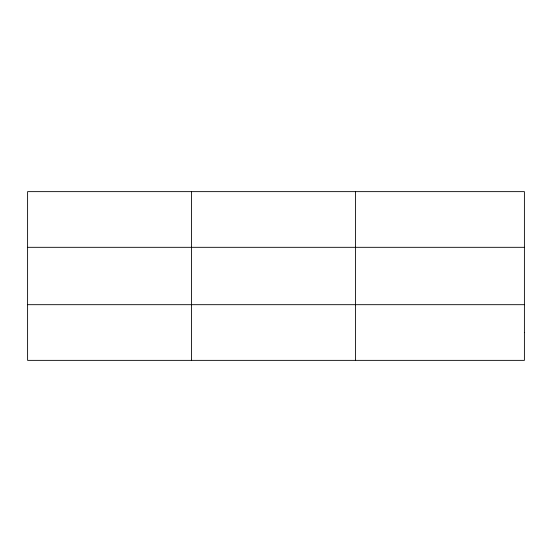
<?xml version="1.0" encoding="UTF-8"?>
<svg xmlns="http://www.w3.org/2000/svg" width="552" height="552" viewBox="0 0 552 552"><rect width="100%" height="100%" fill="white"/><g stroke="black" fill="none" stroke-linecap="round" stroke-linejoin="round"><path stroke-width="0.83" d="M191.544 191.634L191.544 360.366M355.488 191.634L355.488 360.366M27.6 247.317L524.4 247.317M27.6 304.683L524.4 304.683M524.4 332.525L524.4 360.366L27.6 360.366L27.6 191.634L524.4 191.634L524.4 332.525"/></g></svg>
